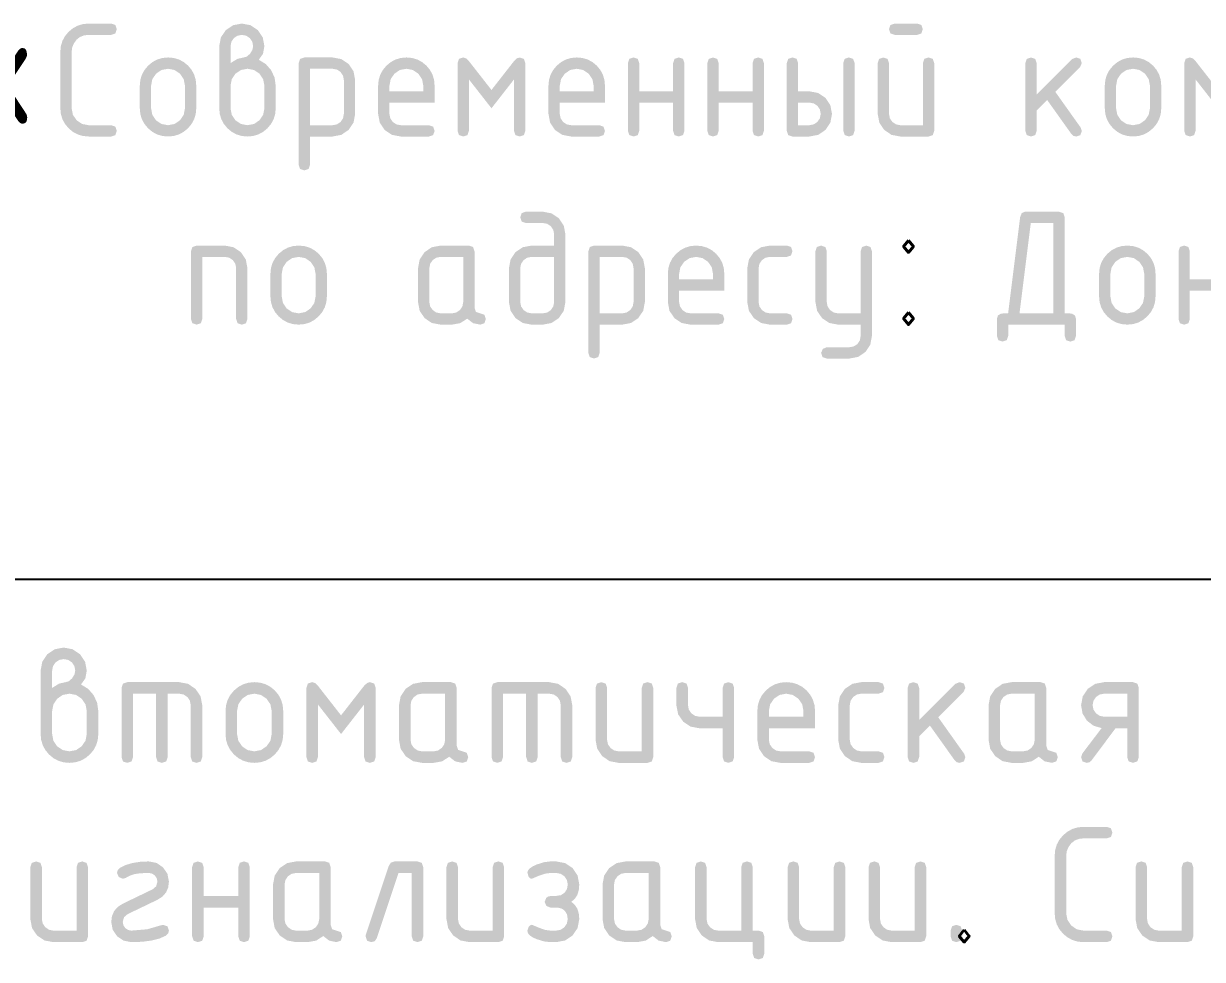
# Model space of a CAD drawing. Header units: millimetres. Extents: x 0 to 420, y 0 to 297.
# Drawn here: x 323.02 to 345.56, y 19.27 to 37.17 of the extents above; entities that cross this region are included whole.
import ezdxf

# ---------------------------------------------------------------- set-up
doc = ezdxf.new("R2010")
doc.units = ezdxf.units.MM
doc.layers.get('0').update_dxf_attribs({"linetype": 'CONTINUOUS'})
doc.styles.get("Standard").update_dxf_attribs({"font": 'STANDARD'})

msp = doc.modelspace()

# ---------------------------------------------------------------- hatches: boundary and pattern name
at = {"true_color": 0x000007}
for points in [[(324.699274, 37.170387), (324.780164, 37.14324), (324.807312, 37.062349), (324.780164, 36.981251), (324.699274, 36.954311), (324.267672, 36.954311), (324.180046, 36.944286), (324.104099, 36.91421), (324.039934, 36.864084), (323.987655, 36.793907), (323.954444, 36.714946), (323.943557, 36.630196), (323.943557, 35.550365), (323.967191, 35.425584), (324.038366, 35.32106), (324.142891, 35.249884), (324.267672, 35.226251), (324.699274, 35.226251), (324.780164, 35.199104), (324.807312, 35.118213), (324.780164, 35.037115), (324.699274, 35.010175), (324.267672, 35.010175), (324.159453, 35.020002), (324.059657, 35.049518), (323.968233, 35.098774), (323.885129, 35.167822), (323.81608, 35.250926), (323.766824, 35.342351), (323.737308, 35.442146), (323.727481, 35.550365), (323.727481, 36.630196), (323.737308, 36.738097), (323.766824, 36.837729), (323.81608, 36.929093), (323.885129, 37.012188), (323.968233, 37.081323), (324.059657, 37.130769), (324.159453, 37.160474), (324.267672, 37.170387)], [(331.971118, 35.550365), (331.538965, 36.103234), (331.538965, 35.118213), (331.511818, 35.037115), (331.430927, 35.010175), (331.349829, 35.037115), (331.322888, 35.118213), (331.322888, 36.41412), (331.349829, 36.495011), (331.430927, 36.522158), (331.484739, 36.504864), (331.538965, 36.453256), (331.971118, 35.900387), (332.402719, 36.453256), (332.456532, 36.504864), (332.510757, 36.522158), (332.591648, 36.495011), (332.618796, 36.41412), (332.618796, 35.118213), (332.591648, 35.037115), (332.510757, 35.010175), (332.42966, 35.037115), (332.402719, 35.118213), (332.402719, 36.103234)], [(334.796064, 35.658404), (334.796064, 35.118213), (334.768917, 35.037115), (334.688026, 35.010175), (334.606928, 35.037115), (334.579988, 35.118213), (334.579988, 36.41412), (334.606928, 36.495011), (334.688026, 36.522158), (334.768917, 36.495011), (334.796064, 36.41412), (334.796064, 35.87448), (335.443742, 35.87448), (335.443742, 36.41412), (335.470683, 36.495011), (335.55178, 36.522158), (335.632671, 36.495011), (335.659819, 36.41412), (335.659819, 35.118213), (335.632671, 35.037115), (335.55178, 35.010175), (335.470683, 35.037115), (335.443742, 35.118213), (335.443742, 35.658404)], [(336.315146, 35.658404), (336.315146, 35.118213), (336.287998, 35.037115), (336.207108, 35.010175), (336.12601, 35.037115), (336.099069, 35.118213), (336.099069, 36.41412), (336.12601, 36.495011), (336.207108, 36.522158), (336.287998, 36.495011), (336.315146, 36.41412), (336.315146, 35.87448), (336.962824, 35.87448), (336.962824, 36.41412), (336.989764, 36.495011), (337.070862, 36.522158), (337.151753, 36.495011), (337.1789, 36.41412), (337.1789, 35.118213), (337.151753, 35.037115), (337.070862, 35.010175), (336.989764, 35.037115), (336.962824, 35.118213), (336.962824, 35.658404)], [(342.39484, 35.812193), (343.073937, 36.49129), (343.150556, 36.522158), (343.231447, 36.495011), (343.258594, 36.41412), (343.226073, 36.339155), (342.751476, 35.864558), (343.237648, 35.1805), (343.258594, 35.116559), (343.231447, 35.036702), (343.150556, 35.010175), (343.099224, 35.021474), (343.060708, 35.055925), (342.596034, 35.709115), (342.39484, 35.507922), (342.39484, 35.118213), (342.367693, 35.037115), (342.286802, 35.010175), (342.205704, 35.037115), (342.178764, 35.118213), (342.178764, 36.41412), (342.205704, 36.495011), (342.286802, 36.522158), (342.367693, 36.495011), (342.39484, 36.41412)], [(345.865156, 35.550365), (345.433003, 36.103234), (345.433003, 35.118213), (345.405856, 35.037115), (345.324965, 35.010175), (345.243867, 35.037115), (345.216927, 35.118213), (345.216927, 36.41412), (345.243867, 36.495011), (345.324965, 36.522158), (345.378777, 36.504864), (345.433003, 36.453256), (345.865156, 35.900387), (346.296757, 36.453256), (346.35057, 36.504864), (346.404795, 36.522158), (346.485686, 36.495011), (346.512834, 36.41412), (346.512834, 35.118213), (346.485686, 35.037115), (346.404795, 35.010175), (346.323698, 35.037115), (346.296757, 35.118213), (346.296757, 36.103234)], [(326.225246, 31.51971), (326.225246, 32.815617), (326.252187, 32.896508), (326.333284, 32.923655), (326.873475, 32.923655), (327.039598, 32.891961), (327.178849, 32.797427), (327.273382, 32.658107), (327.305077, 32.491503), (327.305077, 31.51971), (327.277929, 31.438613), (327.197039, 31.411672), (327.115941, 31.438613), (327.089, 31.51971), (327.089, 32.491503), (327.07336, 32.575839), (327.026713, 32.645292), (326.957329, 32.691938), (326.873475, 32.707579), (326.441322, 32.707579), (326.441322, 31.51971), (326.414175, 31.438613), (326.333284, 31.411672), (326.252187, 31.438613)], [(337.078261, 32.491503), (337.078261, 31.843825), (337.09404, 31.761073), (337.141651, 31.691138), (337.211586, 31.643527), (337.294338, 31.627748), (337.617901, 31.627748), (337.698792, 31.600601), (337.725939, 31.51971), (337.698792, 31.438613), (337.617901, 31.411672), (337.294338, 31.411672), (337.126561, 31.442816), (336.987311, 31.536798), (336.893328, 31.676049), (336.862185, 31.843825), (336.862185, 32.491503), (336.893328, 32.659072), (336.987311, 32.79853), (337.126561, 32.892305), (337.294338, 32.923655), (337.617901, 32.923655), (337.698792, 32.896508), (337.725939, 32.815617), (337.698792, 32.73452), (337.617901, 32.707579), (337.294338, 32.707579), (337.210691, 32.691869), (337.1411, 32.64474), (337.093971, 32.574943)], [(339.029453, 31.192288), (339.029453, 31.411672), (338.597851, 31.411672), (338.430075, 31.443091), (338.290824, 31.537349), (338.196842, 31.676944), (338.165698, 31.843825), (338.165698, 32.815617), (338.192639, 32.896508), (338.273736, 32.923655), (338.354627, 32.896508), (338.381775, 32.815617), (338.381775, 31.843825), (338.397553, 31.761073), (338.445164, 31.691138), (338.5151, 31.643527), (338.597851, 31.627748), (339.029453, 31.627748), (339.029453, 32.815617), (339.056393, 32.896508), (339.137491, 32.923655), (339.218382, 32.896508), (339.245529, 32.815617), (339.245529, 31.195595), (339.214592, 31.029404), (339.122057, 30.889671), (338.984253, 30.795138), (338.818337, 30.763443), (338.381775, 30.763443), (338.300677, 30.79059), (338.273736, 30.871481), (338.306258, 30.946997), (338.381775, 30.979519), (338.813927, 30.979519), (338.897781, 30.994746), (338.967165, 31.040153), (339.013812, 31.108779)], [(345.323953, 32.059901), (345.323953, 31.51971), (345.296806, 31.438613), (345.215915, 31.411672), (345.134818, 31.438613), (345.107877, 31.51971), (345.107877, 32.815617), (345.134818, 32.896508), (345.215915, 32.923655), (345.296806, 32.896508), (345.323953, 32.815617), (345.323953, 32.275977), (345.971631, 32.275977), (345.971631, 32.815617), (345.998572, 32.896508), (346.07967, 32.923655), (346.16056, 32.896508), (346.187708, 32.815617), (346.187708, 31.51971), (346.16056, 31.438613), (346.07967, 31.411672), (345.998572, 31.438613), (345.971631, 31.51971), (345.971631, 32.059901)], [(325.007219, 24.573287), (325.999958, 24.573287), (326.169594, 24.541041), (326.311946, 24.444303), (326.408684, 24.301952), (326.44093, 24.132315), (326.44093, 23.139576), (326.4133, 23.056756), (326.330687, 23.029333), (326.247867, 23.056756), (326.220444, 23.139576), (326.220444, 24.132315), (326.204459, 24.217822), (326.157054, 24.28886), (326.085947, 24.336747), (325.999958, 24.352801), (325.779472, 24.352801), (325.779472, 23.139576), (325.751842, 23.056756), (325.669229, 23.029333), (325.586408, 23.056756), (325.558985, 23.139576), (325.558985, 24.352801), (325.117462, 24.352801), (325.117462, 23.139576), (325.089832, 23.056756), (325.007219, 23.029333), (324.924399, 23.056756), (324.896976, 23.139576), (324.896976, 24.463044), (324.924399, 24.545658)], [(329.094808, 23.580549), (328.653285, 24.145544), (328.653285, 23.139576), (328.625655, 23.056756), (328.543042, 23.029333), (328.460222, 23.056756), (328.432799, 23.139576), (328.432799, 24.463044), (328.460222, 24.545658), (328.543042, 24.573287), (328.597957, 24.555648), (328.653285, 24.503283), (329.094808, 23.938287), (329.53578, 24.503283), (329.590695, 24.555648), (329.646023, 24.573287), (329.728637, 24.545658), (329.756267, 24.463044), (329.756267, 23.139576), (329.728637, 23.056756), (329.646023, 23.029333), (329.563203, 23.056756), (329.53578, 23.139576), (329.53578, 24.145544)], [(332.082294, 24.573287), (333.075033, 24.573287), (333.244669, 24.541041), (333.387021, 24.444303), (333.483759, 24.301952), (333.516005, 24.132315), (333.516005, 23.139576), (333.488375, 23.056756), (333.405762, 23.029333), (333.322942, 23.056756), (333.295519, 23.139576), (333.295519, 24.132315), (333.279534, 24.217822), (333.232129, 24.28886), (333.161022, 24.336747), (333.075033, 24.352801), (332.854547, 24.352801), (332.854547, 23.139576), (332.826917, 23.056756), (332.744303, 23.029333), (332.661483, 23.056756), (332.63406, 23.139576), (332.63406, 24.352801), (332.192537, 24.352801), (332.192537, 23.139576), (332.164907, 23.056756), (332.082294, 23.029333), (331.999474, 23.056756), (331.972051, 23.139576), (331.972051, 24.463044), (331.999474, 24.545658)], [(335.064147, 24.463044), (335.064147, 23.139576), (335.036518, 23.056756), (334.953904, 23.029333), (334.402138, 23.029333), (334.231123, 23.061235), (334.089047, 23.157215), (333.993067, 23.299291), (333.961166, 23.470305), (333.961166, 24.463044), (333.988588, 24.545658), (334.071409, 24.573287), (334.154022, 24.545658), (334.181652, 24.463044), (334.181652, 23.470305), (334.197844, 23.386383), (334.246695, 23.314863), (334.318215, 23.266011), (334.402138, 23.249819), (334.843661, 23.249819), (334.843661, 24.463044), (334.871084, 24.545658), (334.953904, 24.573287), (335.036518, 24.545658)], [(336.610855, 24.463044), (336.610855, 23.139576), (336.583226, 23.056756), (336.500612, 23.029333), (336.417792, 23.056756), (336.390369, 23.139576), (336.390369, 23.690792), (335.948846, 23.690792), (335.779898, 23.722349), (335.637409, 23.817571), (335.540189, 23.957718), (335.507874, 24.123496), (335.507874, 24.463044), (335.535297, 24.545658), (335.618117, 24.573287), (335.70073, 24.545658), (335.72836, 24.463044), (335.72836, 24.132315), (335.744552, 24.047979), (335.793403, 23.976872), (335.864923, 23.928021), (335.948846, 23.911829), (336.390369, 23.911829), (336.390369, 24.463044), (336.417792, 24.545658), (336.500612, 24.573287), (336.583226, 24.545658)], [(338.821776, 24.132315), (338.821776, 23.470305), (338.837968, 23.386383), (338.886819, 23.314863), (338.95834, 23.266011), (339.042262, 23.249819), (339.373542, 23.249819), (339.456156, 23.22219), (339.483785, 23.139576), (339.456156, 23.056756), (339.373542, 23.029333), (339.042262, 23.029333), (338.871248, 23.061235), (338.729172, 23.157215), (338.633191, 23.299291), (338.60129, 23.470305), (338.60129, 24.132315), (338.633191, 24.303123), (338.729172, 24.445405), (338.871248, 24.541179), (339.042262, 24.573287), (339.373542, 24.573287), (339.456156, 24.545658), (339.483785, 24.463044), (339.456156, 24.380224), (339.373542, 24.352801), (339.042262, 24.352801), (338.957444, 24.336678), (338.886268, 24.288309), (338.837899, 24.216927)], [(340.148996, 23.847888), (340.842424, 24.541317), (340.921248, 24.573287), (341.003862, 24.545658), (341.031491, 24.463044), (340.997867, 24.385874), (340.513349, 23.901356), (341.009443, 23.202966), (341.031491, 23.137923), (341.003862, 23.056343), (340.921248, 23.029333), (340.868814, 23.040978), (340.829195, 23.076187), (340.354599, 23.742606), (340.148996, 23.537554), (340.148996, 23.139576), (340.121366, 23.056756), (340.038752, 23.029333), (339.955932, 23.056756), (339.928509, 23.139576), (339.928509, 24.463044), (339.955932, 24.545658), (340.038752, 24.573287), (340.121366, 24.545658), (340.148996, 24.463044)], [(343.732444, 21.805619), (343.815058, 21.777989), (343.842688, 21.695376), (343.815058, 21.612555), (343.732444, 21.585132), (343.290921, 21.585132), (343.201736, 21.574901), (343.124385, 21.544205), (343.05892, 21.493045), (343.005392, 21.421422), (342.971423, 21.34122), (342.960192, 21.254403), (342.960192, 20.151422), (342.984308, 20.024435), (343.057206, 19.917706), (343.163935, 19.844808), (343.290921, 19.820692), (343.732444, 19.820692), (343.815058, 19.793063), (343.842688, 19.710449), (343.815058, 19.627629), (343.732444, 19.600206), (343.290921, 19.600206), (343.180644, 19.61024), (343.078841, 19.640376), (342.985513, 19.690666), (342.900661, 19.761161), (342.830165, 19.846014), (342.779876, 19.939341), (342.74974, 20.041144), (342.739706, 20.151422), (342.739706, 21.254403), (342.74974, 21.364362), (342.779876, 21.466001), (342.830165, 21.559268), (342.900661, 21.644113), (342.985513, 21.714694), (343.078841, 21.765173), (343.180644, 21.795499), (343.290921, 21.805619)], [(324.257021, 21.033917), (324.257021, 19.710449), (324.229392, 19.627629), (324.146778, 19.600206), (323.595012, 19.600206), (323.423997, 19.632108), (323.281921, 19.728088), (323.185941, 19.870164), (323.154039, 20.041178), (323.154039, 21.033917), (323.181462, 21.116531), (323.264282, 21.14416), (323.346896, 21.116531), (323.374526, 21.033917), (323.374526, 20.041178), (323.390717, 19.957256), (323.439569, 19.885736), (323.511089, 19.836884), (323.595012, 19.820692), (324.036535, 19.820692), (324.036535, 21.033917), (324.063958, 21.116531), (324.146778, 21.14416), (324.229392, 21.116531)], [(325.693486, 19.930935), (325.7761, 19.903306), (325.803729, 19.820692), (325.788157, 19.764124), (325.741993, 19.722025), (325.621372, 19.668574), (325.471967, 19.630523), (325.293726, 19.607768), (325.086598, 19.600206), (324.937908, 19.628318), (324.813195, 19.712654), (324.72886, 19.837367), (324.700748, 19.986057), (324.714502, 20.09872), (324.7558, 20.194485), (324.824693, 20.273404), (324.921234, 20.335527), (325.492844, 20.611135), (325.560574, 20.669426), (325.583243, 20.75831), (325.570979, 20.821493), (325.534736, 20.875167), (325.481062, 20.91141), (325.417879, 20.923674), (325.253341, 20.917611), (325.138412, 20.899972), (325.059451, 20.872411), (324.973048, 20.82666), (324.921234, 20.813431), (324.844064, 20.846504), (324.810991, 20.923674), (324.825529, 20.977762), (324.869419, 21.020688), (324.976278, 21.07463), (325.103341, 21.113223), (325.250559, 21.136417), (325.417879, 21.14416), (325.566293, 21.115773), (325.69073, 21.031161), (325.775342, 20.906724), (325.803729, 20.75831), (325.789794, 20.645336), (325.748057, 20.549468), (325.678621, 20.470653), (325.58159, 20.408839), (325.01494, 20.136539), (324.944522, 20.076181), (324.921234, 19.986057), (324.933291, 19.92246), (324.969741, 19.869199), (325.023002, 19.83275), (325.086598, 19.820692), (325.38894, 19.846048), (325.651594, 19.922667)], [(326.467942, 20.261665), (326.467942, 19.710449), (326.440312, 19.627629), (326.357699, 19.600206), (326.274879, 19.627629), (326.247456, 19.710449), (326.247456, 21.033917), (326.274879, 21.116531), (326.357699, 21.14416), (326.440312, 21.116531), (326.467942, 21.033917), (326.467942, 20.482702), (327.129951, 20.482702), (327.129951, 21.033917), (327.157374, 21.116531), (327.240194, 21.14416), (327.322808, 21.116531), (327.350437, 21.033917), (327.350437, 19.710449), (327.322808, 19.627629), (327.240194, 19.600206), (327.157374, 19.627629), (327.129951, 19.710449), (327.129951, 20.261665)], [(330.115005, 21.14416), (330.556529, 21.14416), (330.639142, 21.116531), (330.666772, 21.033917), (330.666772, 19.710449), (330.639142, 19.627629), (330.556529, 19.600206), (330.473708, 19.627629), (330.446286, 19.710449), (330.446286, 20.923674), (330.193829, 20.923674), (329.777661, 19.675172), (329.739283, 19.618879), (329.674033, 19.600206), (329.591213, 19.628043), (329.56379, 19.712103), (329.568751, 19.745727), (330.004762, 21.053761), (330.047275, 21.121492)], [(332.21348, 21.033917), (332.21348, 19.710449), (332.18585, 19.627629), (332.103237, 19.600206), (331.55147, 19.600206), (331.380456, 19.632108), (331.23838, 19.728088), (331.1424, 19.870164), (331.110498, 20.041178), (331.110498, 21.033917), (331.137921, 21.116531), (331.220741, 21.14416), (331.303354, 21.116531), (331.330984, 21.033917), (331.330984, 20.041178), (331.347176, 19.957256), (331.396027, 19.885736), (331.467548, 19.836884), (331.55147, 19.820692), (331.992994, 19.820692), (331.992994, 21.033917), (332.020417, 21.116531), (332.103237, 21.14416), (332.18585, 21.116531)], [(333.429459, 20.041178), (333.414645, 20.133369), (333.370479, 20.203236), (333.313083, 20.242372), (333.240392, 20.260011), (333.098178, 20.261665), (333.019906, 20.293635), (332.987935, 20.371908), (333.020457, 20.451283), (333.064347, 20.476087), (333.130149, 20.484356), (333.163773, 20.484356), (333.198499, 20.482702), (333.297236, 20.49848), (333.369927, 20.546092), (333.414576, 20.616785), (333.429459, 20.703188), (333.413405, 20.788695), (333.365518, 20.859733), (333.294411, 20.90762), (333.208421, 20.923674), (333.098178, 20.923674), (332.995721, 20.909618), (332.87218, 20.86745), (332.772066, 20.825558), (332.740991, 20.811777), (332.709227, 20.821699), (332.682011, 20.851465), (332.657206, 20.928635), (332.66848, 20.9707), (332.702337, 21.010904), (332.758828, 21.049248), (332.838005, 21.085731), (332.977807, 21.129415), (333.098178, 21.14416), (333.208421, 21.14416), (333.379505, 21.112052), (333.522063, 21.016278), (333.617836, 20.873996), (333.649945, 20.703188), (333.640436, 20.593832), (333.611911, 20.502201), (333.564369, 20.428244), (333.497809, 20.371908), (333.564369, 20.31434), (333.611911, 20.240029), (333.640436, 20.148976), (333.649945, 20.041178), (333.617836, 19.870164), (333.522063, 19.728088), (333.379505, 19.632108), (333.208421, 19.600206), (333.098178, 19.600206), (332.974844, 19.614331), (332.8358, 19.656981), (332.757665, 19.691708), (332.701854, 19.729742), (332.668368, 19.771083), (332.657206, 19.815731), (332.682011, 19.89235), (332.70964, 19.922392), (332.742644, 19.932589), (332.77868, 19.918533), (332.877141, 19.876365), (332.996961, 19.834473), (333.098178, 19.820692), (333.208421, 19.820692), (333.293515, 19.836815), (333.364966, 19.885185), (333.413336, 19.95636)], [(337.077021, 19.820692), (337.159634, 19.793063), (337.187264, 19.710449), (337.187264, 19.37972), (337.159634, 19.297107), (337.077021, 19.269477), (336.994201, 19.297107), (336.966778, 19.37972), (336.966778, 19.600206), (336.304768, 19.600206), (336.133754, 19.632177), (335.991678, 19.728639), (335.895698, 19.871266), (335.863796, 20.041178), (335.863796, 21.033917), (335.891219, 21.116531), (335.974039, 21.14416), (336.056652, 21.116531), (336.084282, 21.033917), (336.084282, 20.041178), (336.100474, 19.957256), (336.149326, 19.885736), (336.220846, 19.836884), (336.304768, 19.820692), (336.746292, 19.820692), (336.746292, 21.033917), (336.773715, 21.116531), (336.856535, 21.14416), (336.939148, 21.116531), (336.966778, 21.033917), (336.966778, 19.820692)], [(338.736404, 21.033917), (338.736404, 19.710449), (338.708774, 19.627629), (338.626161, 19.600206), (338.074394, 19.600206), (337.90338, 19.632108), (337.761304, 19.728088), (337.665324, 19.870164), (337.633422, 20.041178), (337.633422, 21.033917), (337.660845, 21.116531), (337.743665, 21.14416), (337.826279, 21.116531), (337.853908, 21.033917), (337.853908, 20.041178), (337.8701, 19.957256), (337.918952, 19.885736), (337.990472, 19.836884), (338.074394, 19.820692), (338.515918, 19.820692), (338.515918, 21.033917), (338.543341, 21.116531), (338.626161, 21.14416), (338.708774, 21.116531)], [(340.283112, 21.033917), (340.283112, 19.710449), (340.255482, 19.627629), (340.172869, 19.600206), (339.621102, 19.600206), (339.450088, 19.632108), (339.308012, 19.728088), (339.212032, 19.870164), (339.18013, 20.041178), (339.18013, 21.033917), (339.207553, 21.116531), (339.290373, 21.14416), (339.372987, 21.116531), (339.400616, 21.033917), (339.400616, 20.041178), (339.416808, 19.957256), (339.46566, 19.885736), (339.53718, 19.836884), (339.621102, 19.820692), (340.062626, 19.820692), (340.062626, 21.033917), (340.090049, 21.116531), (340.172869, 21.14416), (340.255482, 21.116531)], [(345.389396, 21.033917), (345.389396, 19.710449), (345.361766, 19.627629), (345.279153, 19.600206), (344.727386, 19.600206), (344.556372, 19.632108), (344.414296, 19.728088), (344.318315, 19.870164), (344.286414, 20.041178), (344.286414, 21.033917), (344.313837, 21.116531), (344.396657, 21.14416), (344.47927, 21.116531), (344.5069, 21.033917), (344.5069, 20.041178), (344.523092, 19.957256), (344.571943, 19.885736), (344.643464, 19.836884), (344.727386, 19.820692), (345.16891, 19.820692), (345.16891, 21.033917), (345.196332, 21.116531), (345.279153, 21.14416), (345.361766, 21.116531)], [(340.750591, 19.820692), (340.778014, 19.903306), (340.860834, 19.930935), (340.943448, 19.903306), (340.971077, 19.820692), (340.971077, 19.710449), (340.943448, 19.627629), (340.860834, 19.600206), (340.778014, 19.627629), (340.750591, 19.710449)]]:
    msp.add_hatch(color=0, dxfattribs=at).paths.add_polyline_path(points, flags=0)
h = msp.add_hatch(color=0, dxfattribs=at)
h.paths.add_polyline_path([(326.98172, 36.41412), (327.113254, 36.495011), (327.233626, 36.522158), (327.298187, 36.540899), (327.3582, 36.597675), (327.399886, 36.667541), (327.413873, 36.738234), (327.398232, 36.822157), (327.351586, 36.892023), (327.281719, 36.93867), (327.197797, 36.954311), (327.11415, 36.938326), (327.044559, 36.890921), (326.99743, 36.821192), (326.98172, 36.738234)], flags=0)
h.paths.add_polyline_path([(327.52136, 36.478061), (327.654892, 36.397032), (327.757831, 36.279623), (327.823564, 36.13741), (327.845475, 35.981967), (327.845475, 35.550365), (327.835561, 35.441518), (327.805856, 35.341455), (327.75641, 35.250074), (327.687276, 35.167271), (327.604189, 35.098541), (327.512885, 35.049449), (327.413417, 35.019993), (327.305835, 35.010175), (327.196987, 35.020002), (327.096924, 35.049518), (327.005543, 35.098774), (326.92274, 35.167822), (326.854011, 35.250926), (326.804918, 35.342351), (326.775463, 35.442146), (326.765644, 35.550365), (326.765644, 36.738234), (326.797063, 36.905804), (326.891321, 37.045261), (327.030916, 37.139037), (327.197797, 37.170387), (327.364884, 37.138692), (327.504272, 37.044159), (327.598048, 36.904839), (327.629398, 36.738234), (327.602251, 36.591198)], flags=0)
h.paths.add_polyline_path([(327.629398, 35.550365), (327.629398, 35.981967), (327.605834, 36.106335), (327.535141, 36.211273), (327.430823, 36.282242), (327.305835, 36.306082), (327.180089, 36.282242), (327.075427, 36.211273), (327.005009, 36.106335), (326.98172, 35.981967), (326.98172, 35.550365), (327.005009, 35.42462), (327.075427, 35.319958), (327.180089, 35.24954), (327.305835, 35.226251), (327.430823, 35.249884), (327.535141, 35.32106), (327.605834, 35.425584)], flags=0)
h = msp.add_hatch(color=0, dxfattribs=at)
h.paths.add_polyline_path([(340.435999, 36.41412), (340.435999, 35.118213), (340.408852, 35.037115), (340.327961, 35.010175), (339.788321, 35.010175), (339.620545, 35.041318), (339.481295, 35.1353), (339.387312, 35.274551), (339.356169, 35.442327), (339.356169, 36.41412), (339.383109, 36.495011), (339.464207, 36.522158), (339.545098, 36.495011), (339.572245, 36.41412), (339.572245, 35.442327), (339.588024, 35.359576), (339.635635, 35.289641), (339.70557, 35.242029), (339.788321, 35.226251), (340.219923, 35.226251), (340.219923, 36.41412), (340.246864, 36.495011), (340.327961, 36.522158), (340.408852, 36.495011)], flags=0)
h.paths.add_polyline_path([(340.110231, 36.954311), (339.680283, 36.954311), (339.599186, 36.981251), (339.572245, 37.062349), (339.599186, 37.14324), (339.680283, 37.170387), (340.110231, 37.170387), (340.191122, 37.14324), (340.218269, 37.062349), (340.191122, 36.981251)], flags=0)
h = msp.add_hatch(color=0, dxfattribs=at)
h.paths.add_polyline_path([(325.246562, 35.550365), (325.246562, 35.981967), (325.25639, 36.089867), (325.285905, 36.1895), (325.335162, 36.280864), (325.40421, 36.363959), (325.487314, 36.433094), (325.578739, 36.482539), (325.678534, 36.512245), (325.786753, 36.522158), (325.895679, 36.512348), (325.995871, 36.482953), (326.087278, 36.434024), (326.169848, 36.365613), (326.238259, 36.283034), (326.287188, 36.191567), (326.316583, 36.091211), (326.326393, 35.981967), (326.326393, 35.550365), (326.31648, 35.442146), (326.286775, 35.342351), (326.237329, 35.250926), (326.168194, 35.167822), (326.085107, 35.098774), (325.993804, 35.049518), (325.894335, 35.020002), (325.786753, 35.010175), (325.678534, 35.020002), (325.578739, 35.049518), (325.487314, 35.098774), (325.40421, 35.167822), (325.335162, 35.250926), (325.285905, 35.342351), (325.25639, 35.442146)], flags=0)
h.paths.add_polyline_path([(326.110317, 35.550365), (326.110317, 35.981967), (326.086477, 36.106335), (326.015508, 36.211273), (325.910846, 36.282242), (325.786753, 36.306082), (325.661972, 36.282242), (325.557448, 36.211273), (325.486272, 36.106335), (325.462639, 35.981967), (325.462639, 35.550365), (325.485928, 35.42462), (325.556345, 35.319958), (325.661007, 35.24954), (325.786753, 35.226251), (325.910846, 35.249884), (326.015508, 35.32106), (326.086477, 35.425584)], flags=0)
h = msp.add_hatch(color=0, dxfattribs=at)
h.paths.add_polyline_path([(328.284725, 36.41412), (328.311666, 36.495011), (328.392764, 36.522158), (328.932955, 36.522158), (329.100042, 36.490808), (329.23943, 36.397032), (329.333206, 36.257575), (329.364556, 36.090005), (329.364556, 35.442327), (329.333206, 35.275447), (329.23943, 35.135852), (329.100042, 35.041594), (328.932955, 35.010175), (328.500802, 35.010175), (328.500802, 34.469984), (328.473655, 34.389093), (328.392764, 34.361945), (328.311666, 34.389093), (328.284725, 34.469984)], flags=0)
h.paths.add_polyline_path([(328.500802, 36.306082), (328.500802, 35.226251), (328.932955, 35.226251), (329.015913, 35.241961), (329.085641, 35.289089), (329.13277, 35.35868), (329.14848, 35.442327), (329.14848, 36.090005), (329.132839, 36.174341), (329.086192, 36.243794), (329.016808, 36.290441), (328.932955, 36.306082)], flags=0)
h = msp.add_hatch(color=0, dxfattribs=at)
h.paths.add_polyline_path([(330.343998, 36.306082), (330.219217, 36.282242), (330.114692, 36.211273), (330.043517, 36.106335), (330.019883, 35.981967), (330.019883, 35.87448), (330.667561, 35.87448), (330.667561, 35.981967), (330.643721, 36.106335), (330.572752, 36.211273), (330.46809, 36.282242)], flags=0)
h.paths.add_polyline_path([(330.019883, 35.658404), (330.019883, 35.442327), (330.035662, 35.359576), (330.083273, 35.289641), (330.153209, 35.242029), (330.23596, 35.226251), (330.7756, 35.226251), (330.85649, 35.199104), (330.883638, 35.118213), (330.85649, 35.037115), (330.7756, 35.010175), (330.23596, 35.010175), (330.068184, 35.041318), (329.928933, 35.1353), (329.834951, 35.274551), (329.803807, 35.442327), (329.803807, 35.981967), (329.813634, 36.089867), (329.84315, 36.1895), (329.892406, 36.280864), (329.961455, 36.363959), (330.044559, 36.433094), (330.135983, 36.482539), (330.235779, 36.512245), (330.343998, 36.522158), (330.452923, 36.512348), (330.553115, 36.482953), (330.644522, 36.434024), (330.727093, 36.365613), (330.795504, 36.283034), (330.844433, 36.191567), (330.873828, 36.091211), (330.883638, 35.981967), (330.883638, 35.658404)], flags=0)
h = msp.add_hatch(color=0, dxfattribs=at)
h.paths.add_polyline_path([(333.601097, 36.306082), (333.476316, 36.282242), (333.371792, 36.211273), (333.300616, 36.106335), (333.276983, 35.981967), (333.276983, 35.87448), (333.924661, 35.87448), (333.924661, 35.981967), (333.900821, 36.106335), (333.829852, 36.211273), (333.72519, 36.282242)], flags=0)
h.paths.add_polyline_path([(333.276983, 35.658404), (333.276983, 35.442327), (333.292761, 35.359576), (333.340372, 35.289641), (333.410308, 35.242029), (333.493059, 35.226251), (334.032699, 35.226251), (334.11359, 35.199104), (334.140737, 35.118213), (334.11359, 35.037115), (334.032699, 35.010175), (333.493059, 35.010175), (333.325283, 35.041318), (333.186032, 35.1353), (333.09205, 35.274551), (333.060906, 35.442327), (333.060906, 35.981967), (333.070733, 36.089867), (333.100249, 36.1895), (333.149506, 36.280864), (333.218554, 36.363959), (333.301658, 36.433094), (333.393082, 36.482539), (333.492878, 36.512245), (333.601097, 36.522158), (333.710023, 36.512348), (333.810215, 36.482953), (333.901622, 36.434024), (333.984192, 36.365613), (334.052603, 36.283034), (334.101532, 36.191567), (334.130927, 36.091211), (334.140737, 35.981967), (334.140737, 35.658404)], flags=0)
h = msp.add_hatch(color=0, dxfattribs=at)
h.paths.add_polyline_path([(338.481905, 35.442327), (338.450555, 35.274551), (338.356779, 35.1353), (338.217391, 35.041318), (338.050304, 35.010175), (337.726189, 35.010175), (337.645091, 35.037115), (337.618151, 35.118213), (337.618151, 36.41412), (337.645091, 36.495011), (337.726189, 36.522158), (337.80708, 36.495011), (337.834227, 36.41412), (337.834227, 35.87448), (338.050304, 35.87448), (338.217391, 35.843061), (338.356779, 35.748803), (338.450555, 35.609414)], flags=0)
h.paths.add_polyline_path([(338.26638, 35.442327), (338.250739, 35.52625), (338.204093, 35.596116), (338.134226, 35.642763), (338.050304, 35.658404), (337.834227, 35.658404), (337.834227, 35.226251), (338.050304, 35.226251), (338.133261, 35.241961), (338.20299, 35.289089), (338.250395, 35.35868)], flags=0)
h.paths.add_polyline_path([(338.697982, 36.41412), (338.724922, 36.495011), (338.80602, 36.522158), (338.886911, 36.495011), (338.914058, 36.41412), (338.914058, 35.118213), (338.886911, 35.037115), (338.80602, 35.010175), (338.724922, 35.037115), (338.697982, 35.118213)], flags=0)
h = msp.add_hatch(color=0, dxfattribs=at)
h.paths.add_polyline_path([(343.697845, 35.550365), (343.697845, 35.981967), (343.707672, 36.089867), (343.737188, 36.1895), (343.786444, 36.280864), (343.855493, 36.363959), (343.938597, 36.433094), (344.030021, 36.482539), (344.129817, 36.512245), (344.238036, 36.522158), (344.346961, 36.512348), (344.447153, 36.482953), (344.53856, 36.434024), (344.621131, 36.365613), (344.689542, 36.283034), (344.738471, 36.191567), (344.767866, 36.091211), (344.777676, 35.981967), (344.777676, 35.550365), (344.767763, 35.442146), (344.738057, 35.342351), (344.688611, 35.250926), (344.619477, 35.167822), (344.53639, 35.098774), (344.445086, 35.049518), (344.345618, 35.020002), (344.238036, 35.010175), (344.129817, 35.020002), (344.030021, 35.049518), (343.938597, 35.098774), (343.855493, 35.167822), (343.786444, 35.250926), (343.737188, 35.342351), (343.707672, 35.442146)], flags=0)
h.paths.add_polyline_path([(344.561599, 35.550365), (344.561599, 35.981967), (344.537759, 36.106335), (344.46679, 36.211273), (344.362128, 36.282242), (344.238036, 36.306082), (344.113255, 36.282242), (344.00873, 36.211273), (343.937555, 36.106335), (343.913921, 35.981967), (343.913921, 35.550365), (343.93721, 35.42462), (344.007628, 35.319958), (344.11229, 35.24954), (344.238036, 35.226251), (344.362128, 35.249884), (344.46679, 35.32106), (344.537759, 35.425584)], flags=0)
h = msp.add_hatch(color=0, dxfattribs=at)
h.paths.add_polyline_path([(333.384771, 33.139732), (333.384771, 31.843825), (333.353076, 31.676049), (333.258543, 31.536798), (333.119292, 31.442816), (332.953169, 31.411672), (332.737093, 31.411672), (332.569317, 31.443091), (332.430066, 31.537349), (332.336084, 31.676944), (332.30494, 31.843825), (332.30494, 32.491503), (332.33636, 32.659072), (332.430617, 32.79853), (332.570213, 32.892305), (332.737093, 32.923655), (333.168695, 32.923655), (333.168695, 33.139732), (333.153054, 33.223654), (333.106407, 33.293521), (333.037023, 33.340167), (332.953169, 33.355808), (332.629055, 33.355808), (332.547957, 33.382749), (332.521017, 33.463846), (332.547957, 33.544737), (332.629055, 33.571885), (332.953169, 33.571885), (333.120257, 33.54019), (333.259645, 33.445656), (333.353421, 33.306337)], flags=0)
h.paths.add_polyline_path([(333.168695, 31.843825), (333.168695, 32.707579), (332.737093, 32.707579), (332.653446, 32.691869), (332.583855, 32.64474), (332.536726, 32.574943), (332.521017, 32.491503), (332.521017, 31.843825), (332.536795, 31.761073), (332.584406, 31.691138), (332.654342, 31.643527), (332.737093, 31.627748), (332.953169, 31.627748), (333.036127, 31.643458), (333.105856, 31.690587), (333.152985, 31.760178)], flags=0)
h = msp.add_hatch(color=0, dxfattribs=at)
h.paths.add_polyline_path([(342.931117, 31.627748), (343.023307, 31.626095), (343.071677, 31.621134), (343.128245, 31.585718), (343.147193, 31.51971), (343.147193, 31.195595), (343.120046, 31.114705), (343.039155, 31.087557), (342.958057, 31.114705), (342.931117, 31.195595), (342.931117, 31.411672), (341.851286, 31.411672), (341.851286, 31.195595), (341.824139, 31.114705), (341.743248, 31.087557), (341.66215, 31.114705), (341.63521, 31.195595), (341.63521, 31.51971), (341.653882, 31.585718), (341.710175, 31.621134), (341.7582, 31.626095), (341.849632, 31.627748), (342.08004, 33.470461), (342.110357, 33.546391), (342.175401, 33.571885), (342.823079, 33.571885), (342.903969, 33.544737), (342.931117, 33.463846)], flags=0)
h.paths.add_polyline_path([(342.71504, 31.627748), (342.71504, 33.355808), (342.283439, 33.355808), (342.067362, 31.627748)], flags=0)
h = msp.add_hatch(color=0, dxfattribs=at)
h.paths.add_polyline_path([(327.744328, 31.951863), (327.744328, 32.383464), (327.754155, 32.491365), (327.783671, 32.590997), (327.832927, 32.682361), (327.901975, 32.765457), (327.985079, 32.834591), (328.076504, 32.884037), (328.1763, 32.913742), (328.284519, 32.923655), (328.393444, 32.913845), (328.493636, 32.88445), (328.585043, 32.835521), (328.667613, 32.76711), (328.736024, 32.684531), (328.784953, 32.593064), (328.814348, 32.492708), (328.824158, 32.383464), (328.824158, 31.951863), (328.814245, 31.843644), (328.78454, 31.743848), (328.735094, 31.652424), (328.66596, 31.569319), (328.582872, 31.500271), (328.491569, 31.451015), (328.3921, 31.421499), (328.284519, 31.411672), (328.1763, 31.421499), (328.076504, 31.451015), (327.985079, 31.500271), (327.901975, 31.569319), (327.832927, 31.652424), (327.783671, 31.743848), (327.754155, 31.843644)], flags=0)
h.paths.add_polyline_path([(328.608082, 31.951863), (328.608082, 32.383464), (328.584242, 32.507832), (328.513273, 32.61277), (328.408611, 32.683739), (328.284519, 32.707579), (328.159737, 32.683739), (328.055213, 32.61277), (327.984037, 32.507832), (327.960404, 32.383464), (327.960404, 31.951863), (327.983693, 31.826117), (328.054111, 31.721455), (328.158773, 31.651037), (328.284519, 31.627748), (328.408611, 31.651382), (328.513273, 31.722557), (328.584242, 31.827081)], flags=0)
h = msp.add_hatch(color=0, dxfattribs=at)
h.paths.add_polyline_path([(331.430677, 32.707579), (330.999075, 32.707579), (330.915428, 32.691869), (330.845837, 32.64474), (330.798709, 32.574943), (330.782999, 32.491503), (330.782999, 31.843825), (330.798777, 31.761073), (330.846389, 31.691138), (330.916324, 31.643527), (330.999075, 31.627748), (331.215152, 31.627748), (331.29811, 31.643458), (331.367838, 31.690587), (331.414967, 31.760178), (331.430677, 31.843825)], flags=0)
h.paths.add_polyline_path([(331.86283, 31.51971), (331.835682, 31.438613), (331.754791, 31.411672), (331.617677, 31.440266), (331.507847, 31.526325), (331.374728, 31.440266), (331.215152, 31.411672), (330.999075, 31.411672), (330.831299, 31.442816), (330.692048, 31.536798), (330.598066, 31.676049), (330.566922, 31.843825), (330.566922, 32.491503), (330.598066, 32.659072), (330.692048, 32.79853), (330.831299, 32.892305), (330.999075, 32.923655), (331.538715, 32.923655), (331.619606, 32.896508), (331.646753, 32.815617), (331.646753, 31.735786), (331.673694, 31.654689), (331.754791, 31.627748), (331.835682, 31.600601)], flags=0)
h = msp.add_hatch(color=0, dxfattribs=at)
h.paths.add_polyline_path([(333.824022, 32.815617), (333.850962, 32.896508), (333.93206, 32.923655), (334.472251, 32.923655), (334.639338, 32.892305), (334.778727, 32.79853), (334.872502, 32.659072), (334.903853, 32.491503), (334.903853, 31.843825), (334.872502, 31.676944), (334.778727, 31.537349), (334.639338, 31.443091), (334.472251, 31.411672), (334.040098, 31.411672), (334.040098, 30.871481), (334.012951, 30.79059), (333.93206, 30.763443), (333.850962, 30.79059), (333.824022, 30.871481)], flags=0)
h.paths.add_polyline_path([(334.040098, 32.707579), (334.040098, 31.627748), (334.472251, 31.627748), (334.555209, 31.643458), (334.624938, 31.690587), (334.672067, 31.760178), (334.687776, 31.843825), (334.687776, 32.491503), (334.672135, 32.575839), (334.625489, 32.645292), (334.556105, 32.691938), (334.472251, 32.707579)], flags=0)
h = msp.add_hatch(color=0, dxfattribs=at)
h.paths.add_polyline_path([(335.883294, 32.707579), (335.758513, 32.683739), (335.653989, 32.61277), (335.582813, 32.507832), (335.55918, 32.383464), (335.55918, 32.275977), (336.206858, 32.275977), (336.206858, 32.383464), (336.183018, 32.507832), (336.112049, 32.61277), (336.007387, 32.683739)], flags=0)
h.paths.add_polyline_path([(335.55918, 32.059901), (335.55918, 31.843825), (335.574958, 31.761073), (335.622569, 31.691138), (335.692505, 31.643527), (335.775256, 31.627748), (336.314896, 31.627748), (336.395787, 31.600601), (336.422934, 31.51971), (336.395787, 31.438613), (336.314896, 31.411672), (335.775256, 31.411672), (335.60748, 31.442816), (335.468229, 31.536798), (335.374247, 31.676049), (335.343103, 31.843825), (335.343103, 32.383464), (335.35293, 32.491365), (335.382446, 32.590997), (335.431703, 32.682361), (335.500751, 32.765457), (335.583855, 32.834591), (335.675279, 32.884037), (335.775075, 32.913742), (335.883294, 32.923655), (335.99222, 32.913845), (336.092412, 32.88445), (336.183819, 32.835521), (336.266389, 32.76711), (336.3348, 32.684531), (336.383729, 32.593064), (336.413124, 32.492708), (336.422934, 32.383464), (336.422934, 32.059901)], flags=0)
h = msp.add_hatch(color=0, dxfattribs=at)
h.paths.add_polyline_path([(343.588796, 31.951863), (343.588796, 32.383464), (343.598623, 32.491365), (343.628139, 32.590997), (343.677395, 32.682361), (343.746443, 32.765457), (343.829547, 32.834591), (343.920972, 32.884037), (344.020767, 32.913742), (344.128987, 32.923655), (344.237912, 32.913845), (344.338104, 32.88445), (344.429511, 32.835521), (344.512081, 32.76711), (344.580492, 32.684531), (344.629421, 32.593064), (344.658816, 32.492708), (344.668626, 32.383464), (344.668626, 31.951863), (344.658713, 31.843644), (344.629008, 31.743848), (344.579562, 31.652424), (344.510428, 31.569319), (344.42734, 31.500271), (344.336037, 31.451015), (344.236568, 31.421499), (344.128987, 31.411672), (344.020767, 31.421499), (343.920972, 31.451015), (343.829547, 31.500271), (343.746443, 31.569319), (343.677395, 31.652424), (343.628139, 31.743848), (343.598623, 31.843644)], flags=0)
h.paths.add_polyline_path([(344.45255, 31.951863), (344.45255, 32.383464), (344.42871, 32.507832), (344.357741, 32.61277), (344.253079, 32.683739), (344.128987, 32.707579), (344.004205, 32.683739), (343.899681, 32.61277), (343.828505, 32.507832), (343.804872, 32.383464), (343.804872, 31.951863), (343.828161, 31.826117), (343.898579, 31.721455), (344.003241, 31.651037), (344.128987, 31.627748), (344.253079, 31.651382), (344.357741, 31.722557), (344.42871, 31.827081)], flags=0)
h = msp.add_hatch(color=0, dxfattribs=at)
h.paths.add_polyline_path([(323.570754, 24.463044), (323.70525, 24.545658), (323.828171, 24.573287), (323.893835, 24.592373), (323.954951, 24.649906), (323.997877, 24.72184), (324.012277, 24.793773), (323.996223, 24.879763), (323.948336, 24.95087), (323.87723, 24.998274), (323.79124, 25.014259), (323.706422, 24.998136), (323.635246, 24.949767), (323.586877, 24.878592), (323.570754, 24.793773)], flags=0)
h.paths.add_polyline_path([(324.12252, 24.528088), (324.258464, 24.44575), (324.363401, 24.325792), (324.43065, 24.180546), (324.45325, 24.022072), (324.45325, 23.580549), (324.44313, 23.469642), (324.412804, 23.367573), (324.362325, 23.274288), (324.291744, 23.189737), (324.206891, 23.11956), (324.113563, 23.069434), (324.011761, 23.039358), (323.901483, 23.029333), (323.790577, 23.039367), (323.688507, 23.069503), (323.595223, 23.119793), (323.510671, 23.190288), (323.440495, 23.275141), (323.390369, 23.368468), (323.360293, 23.470271), (323.350268, 23.580549), (323.350268, 24.793773), (323.382238, 24.964581), (323.478701, 25.106864), (323.621328, 25.202637), (323.79124, 25.234746), (323.962323, 25.202499), (324.104882, 25.105761), (324.200655, 24.96341), (324.232763, 24.793773), (324.205134, 24.643774)], flags=0)
h.paths.add_polyline_path([(324.232763, 23.580549), (324.232763, 24.022072), (324.20851, 24.148645), (324.136301, 24.255787), (324.029641, 24.328479), (323.901483, 24.352801), (323.773326, 24.328479), (323.666665, 24.255787), (323.594732, 24.148645), (323.570754, 24.022072), (323.570754, 23.580549), (323.594732, 23.452391), (323.666665, 23.345731), (323.773326, 23.273797), (323.901483, 23.249819), (324.029641, 23.273935), (324.136301, 23.346833), (324.20851, 23.453562)], flags=0)
h = msp.add_hatch(color=0, dxfattribs=at)
h.paths.add_polyline_path([(326.886091, 23.580549), (326.886091, 24.022072), (326.896124, 24.132031), (326.92626, 24.23367), (326.97655, 24.326937), (327.047045, 24.411781), (327.131898, 24.482363), (327.225226, 24.532842), (327.327028, 24.563167), (327.437306, 24.573287), (327.548927, 24.563271), (327.651453, 24.533255), (327.744884, 24.483293), (327.82922, 24.413435), (327.899078, 24.329107), (327.94904, 24.235737), (327.979056, 24.133374), (327.989072, 24.022072), (327.989072, 23.580549), (327.978952, 23.470271), (327.948627, 23.368468), (327.898148, 23.275141), (327.827566, 23.190288), (327.742714, 23.119793), (327.649386, 23.069503), (327.547583, 23.039367), (327.437306, 23.029333), (327.327028, 23.039367), (327.225226, 23.069503), (327.131898, 23.119793), (327.047045, 23.190288), (326.97655, 23.275141), (326.92626, 23.368468), (326.896124, 23.470271)], flags=0)
h.paths.add_polyline_path([(327.768586, 23.580549), (327.768586, 24.022072), (327.744264, 24.148645), (327.671572, 24.255787), (327.564361, 24.328479), (327.437306, 24.352801), (327.31032, 24.328479), (327.203591, 24.255787), (327.130692, 24.148645), (327.106577, 24.022072), (327.106577, 23.580549), (327.130555, 23.452391), (327.202488, 23.345731), (327.309148, 23.273797), (327.437306, 23.249819), (327.564361, 23.273935), (327.671572, 23.346833), (327.744264, 23.453562)], flags=0)
h = msp.add_hatch(color=0, dxfattribs=at)
h.paths.add_polyline_path([(331.08492, 24.352801), (330.643397, 24.352801), (330.558579, 24.336678), (330.487403, 24.288309), (330.439034, 24.216927), (330.422911, 24.132315), (330.422911, 23.470305), (330.439103, 23.386383), (330.487954, 23.314863), (330.559474, 23.266011), (330.643397, 23.249819), (330.864434, 23.249819), (330.949046, 23.265942), (331.020428, 23.314312), (331.068797, 23.385487), (331.08492, 23.470305)], flags=0)
h.paths.add_polyline_path([(331.525893, 23.139576), (331.498263, 23.056756), (331.41565, 23.029333), (331.275572, 23.05841), (331.163193, 23.146191), (331.027456, 23.05841), (330.864434, 23.029333), (330.643397, 23.029333), (330.472382, 23.061235), (330.330307, 23.157215), (330.234326, 23.299291), (330.202425, 23.470305), (330.202425, 24.132315), (330.234326, 24.303123), (330.330307, 24.445405), (330.472382, 24.541179), (330.643397, 24.573287), (331.195163, 24.573287), (331.277777, 24.545658), (331.305407, 24.463044), (331.305407, 23.360062), (331.332829, 23.277242), (331.41565, 23.249819), (331.498263, 23.22219)], flags=0)
h = msp.add_hatch(color=0, dxfattribs=at)
h.paths.add_polyline_path([(337.605797, 24.352801), (337.478811, 24.328479), (337.372082, 24.255787), (337.299183, 24.148645), (337.275068, 24.022072), (337.275068, 23.911829), (337.937077, 23.911829), (337.937077, 24.022072), (337.912755, 24.148645), (337.840063, 24.255787), (337.732852, 24.328479)], flags=0)
h.paths.add_polyline_path([(337.275068, 23.690792), (337.275068, 23.470305), (337.29126, 23.386383), (337.340111, 23.314863), (337.411631, 23.266011), (337.495554, 23.249819), (338.04732, 23.249819), (338.129934, 23.22219), (338.157563, 23.139576), (338.129934, 23.056756), (338.04732, 23.029333), (337.495554, 23.029333), (337.324539, 23.061235), (337.182464, 23.157215), (337.086483, 23.299291), (337.054582, 23.470305), (337.054582, 24.022072), (337.064616, 24.132031), (337.094752, 24.23367), (337.145041, 24.326937), (337.215537, 24.411781), (337.300389, 24.482363), (337.393717, 24.532842), (337.495519, 24.563167), (337.605797, 24.573287), (337.717418, 24.563271), (337.819944, 24.533255), (337.913375, 24.483293), (337.997711, 24.413435), (338.067569, 24.329107), (338.117531, 24.235737), (338.147547, 24.133374), (338.157563, 24.022072), (338.157563, 23.690792)], flags=0)
h = msp.add_hatch(color=0, dxfattribs=at)
h.paths.add_polyline_path([(342.357713, 24.352801), (341.91619, 24.352801), (341.831371, 24.336678), (341.760196, 24.288309), (341.711827, 24.216927), (341.695704, 24.132315), (341.695704, 23.470305), (341.711896, 23.386383), (341.760747, 23.314863), (341.832267, 23.266011), (341.91619, 23.249819), (342.137227, 23.249819), (342.221839, 23.265942), (342.293221, 23.314312), (342.34159, 23.385487), (342.357713, 23.470305)], flags=0)
h.paths.add_polyline_path([(342.798685, 23.139576), (342.771056, 23.056756), (342.688442, 23.029333), (342.548365, 23.05841), (342.435986, 23.146191), (342.300249, 23.05841), (342.137227, 23.029333), (341.91619, 23.029333), (341.745175, 23.061235), (341.603099, 23.157215), (341.507119, 23.299291), (341.475218, 23.470305), (341.475218, 24.132315), (341.507119, 24.303123), (341.603099, 24.445405), (341.745175, 24.541179), (341.91619, 24.573287), (342.467956, 24.573287), (342.55057, 24.545658), (342.578199, 24.463044), (342.578199, 23.360062), (342.605622, 23.277242), (342.688442, 23.249819), (342.771056, 23.22219)], flags=0)
h = msp.add_hatch(color=0, dxfattribs=at)
h.paths.add_polyline_path([(343.637309, 23.694099), (343.481591, 23.739988), (343.355638, 23.837966), (343.272542, 23.973152), (343.244844, 24.132315), (343.276745, 24.303123), (343.372726, 24.445405), (343.514801, 24.541179), (343.685816, 24.573287), (344.237582, 24.573287), (344.320196, 24.545658), (344.347825, 24.463044), (344.347825, 23.139576), (344.320196, 23.056756), (344.237582, 23.029333), (344.154762, 23.056756), (344.127339, 23.139576), (344.127339, 23.690792), (343.902995, 23.690792), (343.443832, 23.074533), (343.404627, 23.040564), (343.355087, 23.029333), (343.272267, 23.056756), (343.244844, 23.139576), (343.266892, 23.206273)], flags=0)
h.paths.add_polyline_path([(343.46533, 24.132315), (343.481522, 24.047979), (343.530373, 23.976872), (343.601893, 23.928021), (343.685816, 23.911829), (344.127339, 23.911829), (344.127339, 24.352801), (343.685816, 24.352801), (343.600998, 24.336678), (343.529822, 24.288309), (343.481453, 24.216927)], flags=0)
h = msp.add_hatch(color=0, dxfattribs=at)
h.paths.add_polyline_path([(328.676659, 20.923674), (328.235136, 20.923674), (328.150318, 20.907551), (328.079142, 20.859182), (328.030773, 20.7878), (328.01465, 20.703188), (328.01465, 20.041178), (328.030842, 19.957256), (328.079693, 19.885736), (328.151213, 19.836884), (328.235136, 19.820692), (328.456173, 19.820692), (328.540785, 19.836815), (328.612167, 19.885185), (328.660536, 19.95636), (328.676659, 20.041178)], flags=0)
h.paths.add_polyline_path([(329.117632, 19.710449), (329.090002, 19.627629), (329.007389, 19.600206), (328.867311, 19.629283), (328.754932, 19.717064), (328.619195, 19.629283), (328.456173, 19.600206), (328.235136, 19.600206), (328.064121, 19.632108), (327.922046, 19.728088), (327.826065, 19.870164), (327.794164, 20.041178), (327.794164, 20.703188), (327.826065, 20.873996), (327.922046, 21.016278), (328.064121, 21.112052), (328.235136, 21.14416), (328.786902, 21.14416), (328.869516, 21.116531), (328.897146, 21.033917), (328.897146, 19.930935), (328.924568, 19.848115), (329.007389, 19.820692), (329.090002, 19.793063)], flags=0)
h = msp.add_hatch(color=0, dxfattribs=at)
h.paths.add_polyline_path([(334.976666, 20.923674), (334.535142, 20.923674), (334.450324, 20.907551), (334.379148, 20.859182), (334.330779, 20.7878), (334.314656, 20.703188), (334.314656, 20.041178), (334.330848, 19.957256), (334.379699, 19.885736), (334.45122, 19.836884), (334.535142, 19.820692), (334.756179, 19.820692), (334.840791, 19.836815), (334.912173, 19.885185), (334.960543, 19.95636), (334.976666, 20.041178)], flags=0)
h.paths.add_polyline_path([(335.417638, 19.710449), (335.390008, 19.627629), (335.307395, 19.600206), (335.167317, 19.629283), (335.054938, 19.717064), (334.919201, 19.629283), (334.756179, 19.600206), (334.535142, 19.600206), (334.364128, 19.632108), (334.222052, 19.728088), (334.126071, 19.870164), (334.09417, 20.041178), (334.09417, 20.703188), (334.126071, 20.873996), (334.222052, 21.016278), (334.364128, 21.112052), (334.535142, 21.14416), (335.086909, 21.14416), (335.169522, 21.116531), (335.197152, 21.033917), (335.197152, 19.930935), (335.224575, 19.848115), (335.307395, 19.820692), (335.390008, 19.793063)], flags=0)

# ---------------------------------------------------------------- linework, layer by layer
at = {"color": 0, "true_color": 0x000007}
msp.add_lwpolyline([(265.472334, 26.543), (418.338, 26.543)], dxfattribs=at)

# ---------------------------------------------------------------- texts
at = {"color": 0, "true_color": 0x000007, "insert": (321.775674, 37.428052), "char_height": 2.417872, "width": 1.3432622, "attachment_point": 1}
msp.add_mtext('«', dxfattribs=at)
at = {"color": 0, "true_color": 0x000007, "attachment_point": 1}
for s, insert, char_height in [(': ', (339.471717, 33.829546), 2.417872), ('. ', (340.530119, 22.062043), 2.461844)]:
    msp.add_mtext(s, dxfattribs=dict(at, insert=insert, char_height=char_height))

doc.saveas('drawing.dxf')
